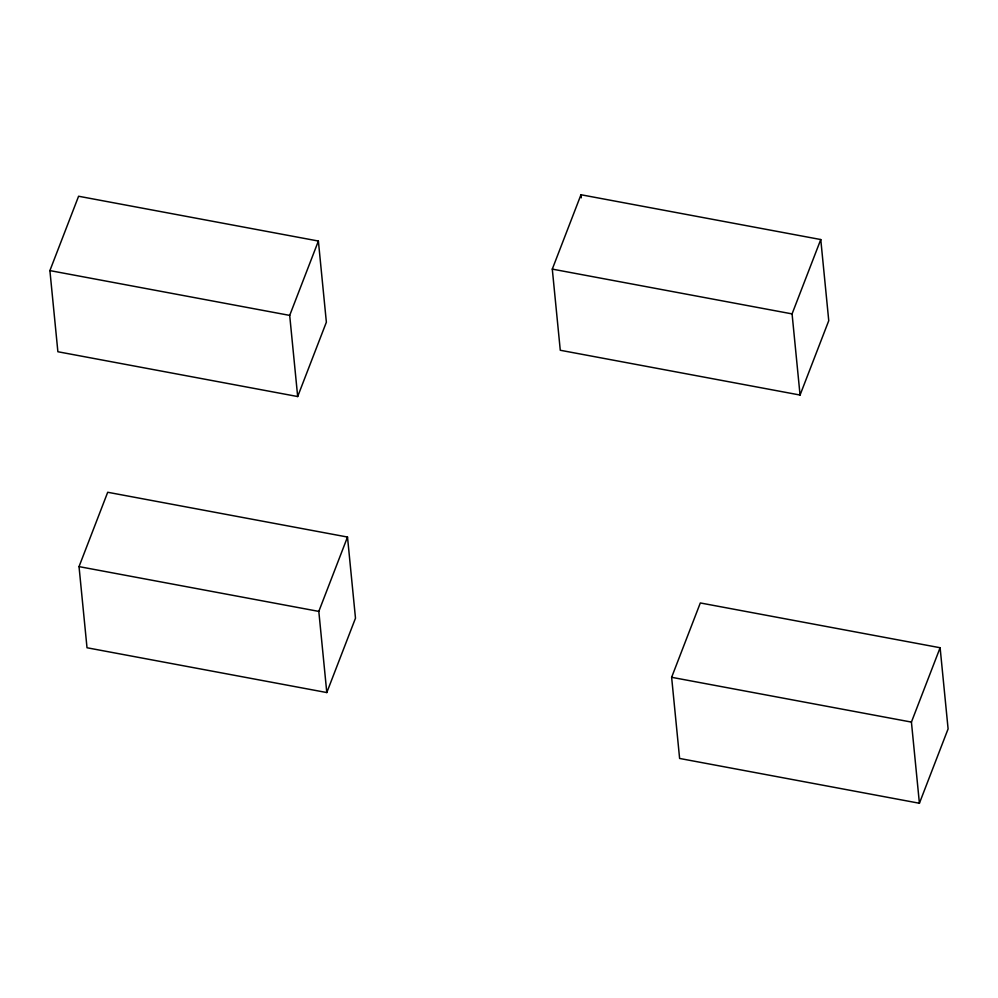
<?xml version="1.0" encoding="UTF-8"?>
<svg xmlns="http://www.w3.org/2000/svg" width="998" height="998" viewBox="0 0 998 998"><rect width="100%" height="100%" fill="white"/><g stroke="black" fill="none" stroke-linecap="round" stroke-linejoin="round"><path stroke-width="1.5" d="M49.9 270.595L78.593 196.244L318.387 241.042L326.371 322.192L297.678 396.543L57.884 351.745L49.9 270.595L289.694 315.393L297.678 396.543M79.029 566.615L107.709 492.264L347.504 537.049L355.488 618.199L326.795 692.55L87.013 647.764L79.029 566.615L318.811 611.4L326.795 692.55M289.694 315.393L318.387 241.042M318.811 611.4L347.504 537.049M552.293 269.111L580.973 194.747L820.768 239.545L828.752 320.695L800.059 395.046L560.277 350.261L552.293 269.111L792.075 313.896L800.059 395.046M792.075 313.896L820.768 239.545M671.629 677.305L700.322 602.954L940.116 647.739L948.1 728.889L919.408 803.253L679.613 758.455L671.629 677.305L911.424 722.09L919.408 803.253M911.424 722.09L940.116 647.739M580.973 194.747L581.285 197.816"/></g></svg>
